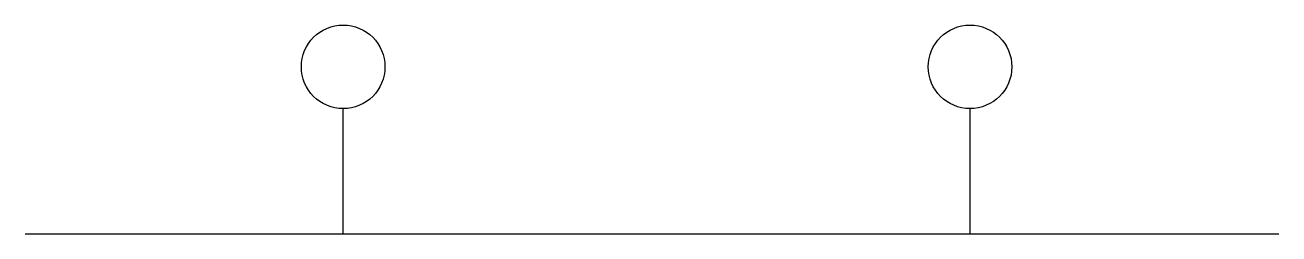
# Model space of a CAD drawing. Header units: metres. Extents: x 8.1 to 38, y 15.7 to 20.7.
import ezdxf

# ---------------------------------------------------------------- set-up
doc = ezdxf.new("R2010")
doc.units = ezdxf.units.M

# ---------------------------------------------------------------- blocks, each defined once
blk = doc.blocks.new('A$C094D07B6')
for p, q in [((1, 0), (1, 3)), ((16, 0), (16, 3))]:
    blk.add_line(p, q)
for centre in [(1, 4), (16, 4)]:
    blk.add_circle(centre, 1)

msp = doc.modelspace()

# ---------------------------------------------------------------- linework, layer by layer
msp.add_line((8.05, 15.7), (38.05, 15.7))

# ---------------------------------------------------------------- block references
msp.add_blockref('A$C094D07B6', (14.66, 15.7))

doc.saveas('drawing.dxf')
